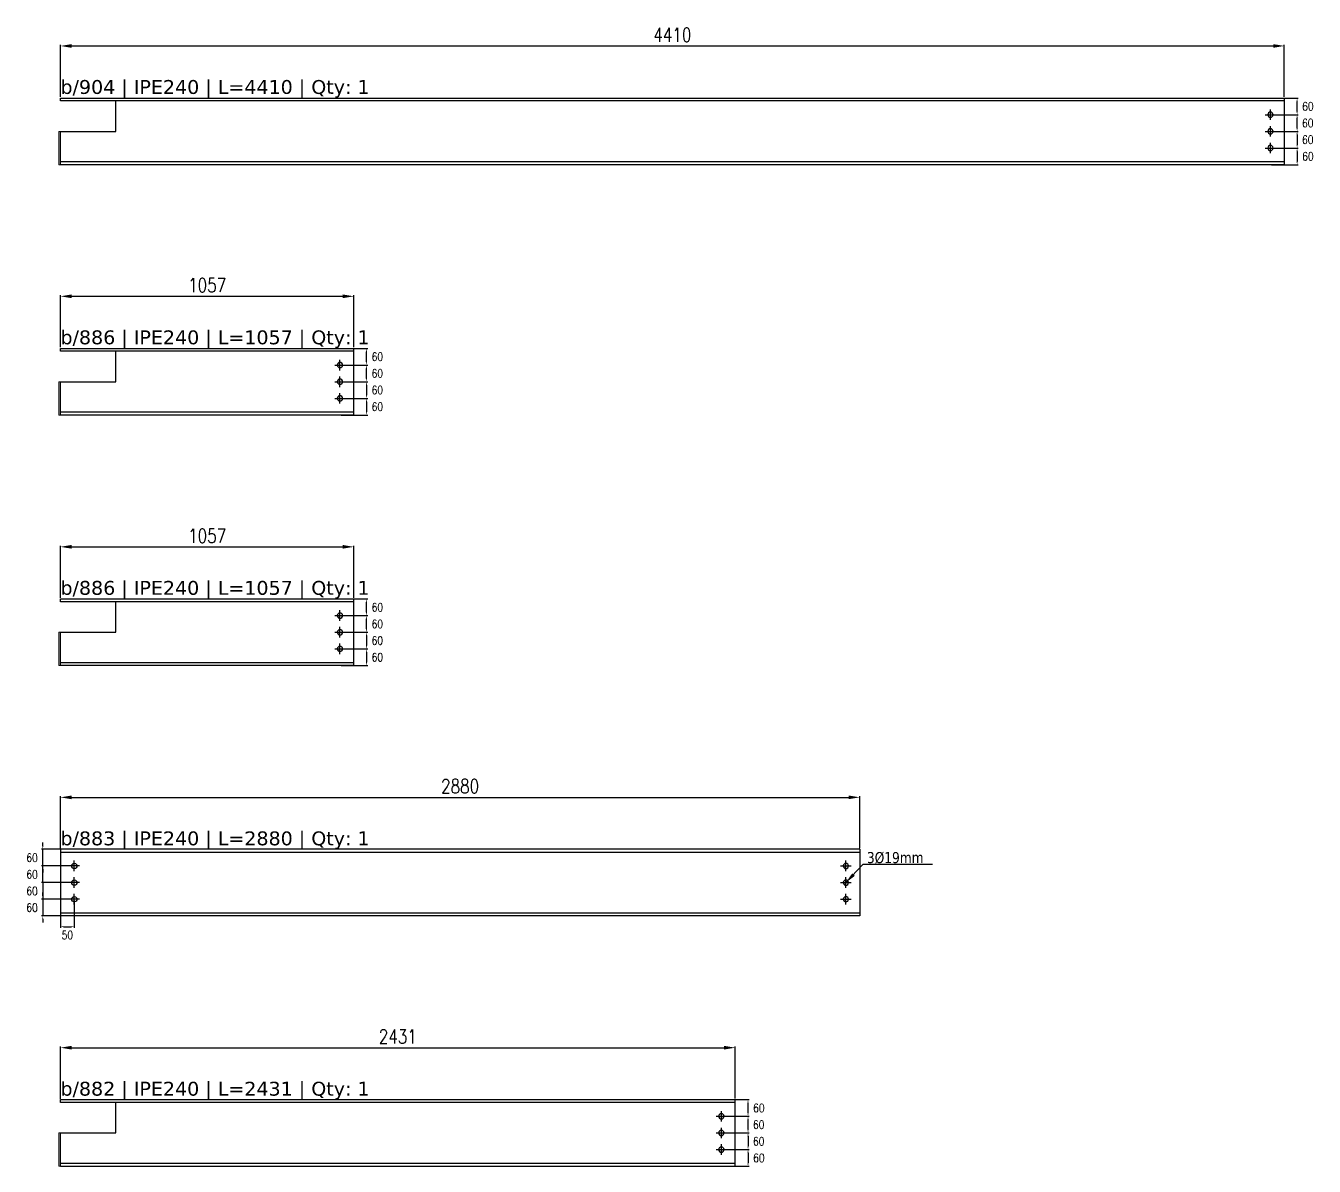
# Model space of a CAD drawing. Header units: millimetres. Extents: x -158 to 97215, y -53820 to 8373.
# Drawn here: x 12858 to 17500, y 3488 to 7598 of the extents above; entities that cross this region are included whole.
import ezdxf
from ezdxf.enums import TextEntityAlignment as Align

# ---------------------------------------------------------------- set-up
doc = ezdxf.new("R2010")
doc.units = ezdxf.units.MM
doc.header["$LTSCALE"] = 0.8
for name, color, linetype in [('COTAS', 8, 'Continuous'), ('EJE_PERNO', 1, 'Continuous'), ('IPE240', 2, 'Continuous'), ('PERNOS', 3, 'Continuous'), ('TXT_GEN', 3, 'Continuous')]:
    doc.layers.add(name, color=color, linetype=linetype)
doc.layers.add('P-PLATINA', color=6, linetype='Continuous', lineweight=15)
doc.styles.add('CNI_COTAS', font='romans.shx', dxfattribs={"width": 0.8})
doc.styles.add('VERDNA', font='verdana.ttf', dxfattribs={"width": 0.8})
doc.dimstyles.new('1.3', dxfattribs={"dimscale": 0, "dimtxt": 30, "dimasz": 12, "dimexe": 4, "dimexo": 4, "dimgap": 9, "dimtad": 1, "dimdec": 0, "dimzin": 4, "dimdsep": 46, "dimtxsty": 'CNI_COTAS', "dimcen": 0, "dimclrd": 256, "dimclrt": 3, "dimadec": 0, "dimazin": 0, "dimtfac": 1, "dimtdec": 0, "dimtmove": 2, "dimatfit": 0, "dimfxl": 0.05, "dimtolj": 1, "dimtzin": 0, "dimarcsym": 0})
doc.dimstyles.new('1.4', dxfattribs={"dimscale": 0, "dimtxt": 50, "dimasz": 40, "dimexe": 4, "dimexo": 4, "dimgap": 15, "dimtad": 1, "dimdec": 0, "dimzin": 4, "dimdsep": 46, "dimtxsty": 'CNI_COTAS', "dimcen": -0.09, "dimclrd": 256, "dimclrt": 3, "dimadec": 0, "dimazin": 0, "dimtfac": 1, "dimtdec": 0, "dimtmove": 2, "dimatfit": 0, "dimfxl": 0.05, "dimtolj": 1, "dimtzin": 0, "dimarcsym": 0})

# ---------------------------------------------------------------- blocks, each defined once
blk = doc.blocks.new('D19')
at = {"layer": 'EJE_PERNO', "linetype": 'Continuous'}
for p, q in [((19, 0), (-19, 0)), ((0, -19), (0, 19))]:
    blk.add_line(p, q, dxfattribs=at)
at = {"layer": 'PERNOS'}
blk.add_circle((0, 0), 9.5, dxfattribs=at)
blk = doc.blocks.new('*D121')
at = {"layer": 'COTAS', "color": 0, "lineweight": -2, "transparency": 16777216}
for p, q in [((15368.4, 3668), (15464.4, 3668)), ((15368.4, 3608), (15464.4, 3608))]:
    blk.add_line(p, q, dxfattribs=at)
at = {"layer": 'COTAS', "lineweight": -2, "transparency": 16777216}
blk.add_line((15460.4, 3620), (15460.4, 3656), dxfattribs=at)
at = {"layer": 'COTAS', "transparency": 16777216}
for points in [[(15458.4, 3656), (15462.4, 3656), (15460.4, 3668)], [(15458.4, 3620), (15462.4, 3620), (15460.4, 3608)]]:
    blk.add_solid(points, dxfattribs=at)
at = {"layer": 'Defpoints', "color": 0, "transparency": 16777216}
for p in [(15364.4, 3668), (15460.4, 3668), (15364.4, 3608)]:
    blk.add_point(p, dxfattribs=at)
at = {"layer": 'COTAS', "color": 3, "transparency": 16777216, "insert": (15498.9, 3638), "char_height": 30, "attachment_point": 5, "rotation": 0.2, "style": 'CNI_COTAS'}
blk.add_mtext('\\A1;60', dxfattribs=at)
blk = doc.blocks.new('*D122')
at = {"layer": 'COTAS', "color": 0, "lineweight": -2, "transparency": 16777216}
for p, q in [((15368.4, 3608), (15464.4, 3608)), ((15368.4, 3548), (15464.4, 3548))]:
    blk.add_line(p, q, dxfattribs=at)
at = {"layer": 'COTAS', "lineweight": -2, "transparency": 16777216}
blk.add_line((15460.4, 3596), (15460.4, 3560), dxfattribs=at)
at = {"layer": 'COTAS', "transparency": 16777216}
for points in [[(15458.4, 3596), (15462.4, 3596), (15460.4, 3608)], [(15458.4, 3560), (15462.4, 3560), (15460.4, 3548)]]:
    blk.add_solid(points, dxfattribs=at)
at = {"layer": 'Defpoints', "color": 0, "transparency": 16777216}
for p in [(15364.4, 3608), (15364.4, 3548), (15460.4, 3548)]:
    blk.add_point(p, dxfattribs=at)
at = {"layer": 'COTAS', "color": 3, "transparency": 16777216, "insert": (15498.9, 3578), "char_height": 30, "attachment_point": 5, "rotation": 0.2, "style": 'CNI_COTAS'}
blk.add_mtext('\\A1;60', dxfattribs=at)
blk = doc.blocks.new('*D119')
at = {"layer": 'COTAS', "color": 0, "lineweight": -2, "transparency": 16777216}
for p, q in [((15368.4, 3728), (15464.4, 3728)), ((15368.4, 3668), (15464.4, 3668))]:
    blk.add_line(p, q, dxfattribs=at)
at = {"layer": 'COTAS', "lineweight": -2, "transparency": 16777216}
blk.add_line((15460.4, 3680), (15460.4, 3716), dxfattribs=at)
at = {"layer": 'COTAS', "transparency": 16777216}
for points in [[(15458.4, 3716), (15462.4, 3716), (15460.4, 3728)], [(15458.4, 3680), (15462.4, 3680), (15460.4, 3668)]]:
    blk.add_solid(points, dxfattribs=at)
at = {"layer": 'Defpoints', "color": 0, "transparency": 16777216}
for p in [(15364.4, 3728), (15460.4, 3728), (15364.4, 3668)]:
    blk.add_point(p, dxfattribs=at)
at = {"layer": 'COTAS', "color": 3, "transparency": 16777216, "insert": (15499.3, 3698), "char_height": 30, "attachment_point": 5, "rotation": 0.2, "style": 'CNI_COTAS'}
blk.add_mtext('\\A1;60', dxfattribs=at)
blk = doc.blocks.new('*D123')
at = {"layer": 'COTAS', "color": 0, "lineweight": -2, "transparency": 16777216}
for p, q in [((15368.4, 3548), (15464.4, 3548)), ((15368.4, 3488), (15464.4, 3488))]:
    blk.add_line(p, q, dxfattribs=at)
at = {"layer": 'COTAS', "lineweight": -2, "transparency": 16777216}
blk.add_line((15460.4, 3536), (15460.4, 3500), dxfattribs=at)
at = {"layer": 'COTAS', "transparency": 16777216}
for points in [[(15458.4, 3536), (15462.4, 3536), (15460.4, 3548)], [(15458.4, 3500), (15462.4, 3500), (15460.4, 3488)]]:
    blk.add_solid(points, dxfattribs=at)
at = {"layer": 'Defpoints', "color": 0, "transparency": 16777216}
for p in [(15364.4, 3548), (15364.4, 3488), (15460.4, 3488)]:
    blk.add_point(p, dxfattribs=at)
at = {"layer": 'COTAS', "color": 3, "transparency": 16777216, "insert": (15499.4, 3518), "char_height": 30, "attachment_point": 5, "rotation": 0.2, "style": 'CNI_COTAS'}
blk.add_mtext('\\A1;60', dxfattribs=at)
blk = doc.blocks.new('*D120')
at = {"layer": 'COTAS', "color": 0, "lineweight": -2, "transparency": 16777216}
for p, q in [((12983.1, 3731.4), (12983.1, 3919.2)), ((15414.4, 3732), (15414.4, 3919.2))]:
    blk.add_line(p, q, dxfattribs=at)
at = {"layer": 'COTAS', "lineweight": -2, "transparency": 16777216}
blk.add_line((13023.1, 3915.2), (15374.4, 3915.2), dxfattribs=at)
at = {"layer": 'COTAS', "transparency": 16777216}
for points in [[(13023.1, 3921.9), (13023.1, 3908.6), (12983.1, 3915.2)], [(15374.4, 3921.9), (15374.4, 3908.6), (15414.4, 3915.2)]]:
    blk.add_solid(points, dxfattribs=at)
at = {"layer": 'Defpoints', "color": 0, "transparency": 16777216}
for p in [(15414.4, 3915.2), (12983.1, 3727.4), (15414.4, 3728)]:
    blk.add_point(p, dxfattribs=at)
at = {"layer": 'COTAS', "color": 3, "transparency": 16777216, "insert": (14198.7, 3955.2), "char_height": 50, "attachment_point": 5, "style": 'CNI_COTAS'}
blk.add_mtext('\\A1;2431', dxfattribs=at)
blk = doc.blocks.new('*D127')
at = {"layer": 'COTAS', "color": 0, "lineweight": -2, "transparency": 16777216}
for p, q in [((13029.1, 4570.2), (12915.4, 4570.2)), ((13029.1, 4510.2), (12915.4, 4510.2))]:
    blk.add_line(p, q, dxfattribs=at)
at = {"layer": 'COTAS', "lineweight": -2, "transparency": 16777216}
for p, q in [((12919.4, 4582.2), (12919.4, 4594.2)), ((12919.4, 4510.2), (12919.4, 4570.2)), ((12919.4, 4498.2), (12919.4, 4486.2))]:
    blk.add_line(p, q, dxfattribs=at)
at = {"layer": 'COTAS', "transparency": 16777216}
for points in [[(12917.4, 4582.2), (12921.4, 4582.2), (12919.4, 4570.2)], [(12917.4, 4498.2), (12921.4, 4498.2), (12919.4, 4510.2)]]:
    blk.add_solid(points, dxfattribs=at)
at = {"layer": 'Defpoints', "color": 0, "transparency": 16777216}
for p in [(12919.4, 4570.2), (13033.1, 4570.2), (13033.1, 4510.2)]:
    blk.add_point(p, dxfattribs=at)
at = {"layer": 'COTAS', "color": 3, "transparency": 16777216, "insert": (12880.9, 4540.2), "char_height": 30, "attachment_point": 5, "rotation": 0.2, "style": 'CNI_COTAS'}
blk.add_mtext('\\A1;60', dxfattribs=at)
blk = doc.blocks.new('*D128')
at = {"layer": 'COTAS', "color": 0, "lineweight": -2, "transparency": 16777216}
for p, q in [((13029.1, 4510.2), (12915.4, 4510.2)), ((13029.1, 4450.2), (12915.4, 4450.2))]:
    blk.add_line(p, q, dxfattribs=at)
at = {"layer": 'COTAS', "lineweight": -2, "transparency": 16777216}
for p, q in [((12919.4, 4522.2), (12919.4, 4534.2)), ((12919.4, 4510.2), (12919.4, 4450.2)), ((12919.4, 4438.2), (12919.4, 4426.2))]:
    blk.add_line(p, q, dxfattribs=at)
at = {"layer": 'COTAS', "transparency": 16777216}
for points in [[(12917.4, 4522.2), (12921.4, 4522.2), (12919.4, 4510.2)], [(12917.4, 4438.2), (12921.4, 4438.2), (12919.4, 4450.2)]]:
    blk.add_solid(points, dxfattribs=at)
at = {"layer": 'Defpoints', "color": 0, "transparency": 16777216}
for p in [(13033.1, 4510.2), (12919.4, 4450.2), (13033.1, 4450.2)]:
    blk.add_point(p, dxfattribs=at)
at = {"layer": 'COTAS', "color": 3, "transparency": 16777216, "insert": (12880.9, 4480.2), "char_height": 30, "attachment_point": 5, "rotation": 0.2, "style": 'CNI_COTAS'}
blk.add_mtext('\\A1;60', dxfattribs=at)
blk = doc.blocks.new('*D124')
at = {"layer": 'COTAS', "lineweight": -2, "transparency": 16777216}
for p, q in [((12919.4, 4642.2), (12919.4, 4654.2)), ((12919.4, 4570.2), (12919.4, 4630.2)), ((12919.4, 4558.2), (12919.4, 4546.2))]:
    blk.add_line(p, q, dxfattribs=at)
at = {"layer": 'COTAS', "color": 0, "lineweight": -2, "transparency": 16777216}
for p, q in [((13029.1, 4630.2), (12915.4, 4630.2)), ((13029.1, 4570.2), (12915.4, 4570.2))]:
    blk.add_line(p, q, dxfattribs=at)
at = {"layer": 'COTAS', "transparency": 16777216}
for points in [[(12917.4, 4642.2), (12921.4, 4642.2), (12919.4, 4630.2)], [(12917.4, 4558.2), (12921.4, 4558.2), (12919.4, 4570.2)]]:
    blk.add_solid(points, dxfattribs=at)
at = {"layer": 'Defpoints', "color": 0, "transparency": 16777216}
for p in [(12919.4, 4630.2), (13033.1, 4630.2), (13033.1, 4570.2)]:
    blk.add_point(p, dxfattribs=at)
at = {"layer": 'COTAS', "color": 3, "transparency": 16777216, "insert": (12880.9, 4600.2), "char_height": 30, "attachment_point": 5, "rotation": 0.2, "style": 'CNI_COTAS'}
blk.add_mtext('\\A1;60', dxfattribs=at)
blk = doc.blocks.new('*D125')
at = {"layer": 'COTAS', "lineweight": -2, "transparency": 16777216}
for p, q in [((12919.4, 4462.2), (12919.4, 4474.2)), ((12919.4, 4450.2), (12919.4, 4390.2)), ((12919.4, 4378.2), (12919.4, 4366.2))]:
    blk.add_line(p, q, dxfattribs=at)
at = {"layer": 'COTAS', "color": 0, "lineweight": -2, "transparency": 16777216}
for p, q in [((13029.1, 4450.2), (12915.4, 4450.2)), ((13029.1, 4390.2), (12915.4, 4390.2))]:
    blk.add_line(p, q, dxfattribs=at)
at = {"layer": 'COTAS', "transparency": 16777216}
for points in [[(12917.4, 4462.2), (12921.4, 4462.2), (12919.4, 4450.2)], [(12917.4, 4378.2), (12921.4, 4378.2), (12919.4, 4390.2)]]:
    blk.add_solid(points, dxfattribs=at)
at = {"layer": 'Defpoints', "color": 0, "transparency": 16777216}
for p in [(13033.1, 4450.2), (12919.4, 4390.2), (13033.1, 4390.2)]:
    blk.add_point(p, dxfattribs=at)
at = {"layer": 'COTAS', "color": 3, "transparency": 16777216, "insert": (12880.9, 4420.2), "char_height": 30, "attachment_point": 5, "rotation": 0.2, "style": 'CNI_COTAS'}
blk.add_mtext('\\A1;60', dxfattribs=at)
blk = doc.blocks.new('*D126')
at = {"layer": 'COTAS', "color": 0, "lineweight": -2, "transparency": 16777216}
for p, q in [((12983.1, 4446.2), (12983.1, 4347)), ((13033.1, 4446.2), (13033.1, 4347))]:
    blk.add_line(p, q, dxfattribs=at)
at = {"layer": 'COTAS', "lineweight": -2, "transparency": 16777216}
blk.add_line((12995.1, 4351), (13021.1, 4351), dxfattribs=at)
at = {"layer": 'COTAS', "transparency": 16777216}
for points in [[(12995.1, 4353), (12995.1, 4349), (12983.1, 4351)], [(13021.1, 4353), (13021.1, 4349), (13033.1, 4351)]]:
    blk.add_solid(points, dxfattribs=at)
at = {"layer": 'Defpoints', "color": 0, "transparency": 16777216}
for p in [(12983.1, 4450.2), (13033.1, 4450.2), (13033.1, 4351)]:
    blk.add_point(p, dxfattribs=at)
at = {"layer": 'COTAS', "color": 3, "transparency": 16777216, "insert": (13008.1, 4321.1), "char_height": 30, "attachment_point": 5, "rotation": 0.2, "style": 'CNI_COTAS'}
blk.add_mtext('\\A1;50', dxfattribs=at)
blk = doc.blocks.new('*D129')
at = {"layer": 'COTAS', "color": 0, "lineweight": -2, "transparency": 16777216}
for p, q in [((12983.1, 4633.6), (12983.1, 4821.4)), ((15862.9, 4634.2), (15862.9, 4821.4))]:
    blk.add_line(p, q, dxfattribs=at)
at = {"layer": 'COTAS', "lineweight": -2, "transparency": 16777216}
blk.add_line((13023.1, 4817.4), (15822.9, 4817.4), dxfattribs=at)
at = {"layer": 'COTAS', "transparency": 16777216}
for points in [[(13023.1, 4824), (13023.1, 4810.7), (12983.1, 4817.4)], [(15822.9, 4824), (15822.9, 4810.7), (15862.9, 4817.4)]]:
    blk.add_solid(points, dxfattribs=at)
at = {"layer": 'Defpoints', "color": 0, "transparency": 16777216}
for p in [(15862.9, 4817.4), (12983.1, 4629.6), (15862.9, 4630.2)]:
    blk.add_point(p, dxfattribs=at)
at = {"layer": 'COTAS', "color": 3, "transparency": 16777216, "insert": (14423, 4857.4), "char_height": 50, "attachment_point": 5, "style": 'CNI_COTAS'}
blk.add_mtext('\\A1;2880', dxfattribs=at)
blk = doc.blocks.new('*D131')
at = {"layer": 'COTAS', "color": 0, "lineweight": -2, "transparency": 16777216}
for p, q in [((13994.1, 5472.3), (14090.2, 5472.3)), ((13994.1, 5412.3), (14090.2, 5412.3))]:
    blk.add_line(p, q, dxfattribs=at)
at = {"layer": 'COTAS', "lineweight": -2, "transparency": 16777216}
blk.add_line((14086.2, 5424.3), (14086.2, 5460.3), dxfattribs=at)
at = {"layer": 'COTAS', "transparency": 16777216}
for points in [[(14084.2, 5460.3), (14088.2, 5460.3), (14086.2, 5472.3)], [(14084.2, 5424.3), (14088.2, 5424.3), (14086.2, 5412.3)]]:
    blk.add_solid(points, dxfattribs=at)
at = {"layer": 'Defpoints', "color": 0, "transparency": 16777216}
for p in [(13990.1, 5472.3), (14086.2, 5472.3), (13990.1, 5412.3)]:
    blk.add_point(p, dxfattribs=at)
at = {"layer": 'COTAS', "color": 3, "transparency": 16777216, "insert": (14124.7, 5442.3), "char_height": 30, "attachment_point": 5, "rotation": 0.2, "style": 'CNI_COTAS'}
blk.add_mtext('\\A1;60', dxfattribs=at)
blk = doc.blocks.new('*D132')
at = {"layer": 'COTAS', "color": 0, "lineweight": -2, "transparency": 16777216}
for p, q in [((13994.1, 5412.3), (14090.2, 5412.3)), ((13994.1, 5352.3), (14090.2, 5352.3))]:
    blk.add_line(p, q, dxfattribs=at)
at = {"layer": 'COTAS', "lineweight": -2, "transparency": 16777216}
blk.add_line((14086.2, 5400.3), (14086.2, 5364.3), dxfattribs=at)
at = {"layer": 'COTAS', "transparency": 16777216}
for points in [[(14084.2, 5400.3), (14088.2, 5400.3), (14086.2, 5412.3)], [(14084.2, 5364.3), (14088.2, 5364.3), (14086.2, 5352.3)]]:
    blk.add_solid(points, dxfattribs=at)
at = {"layer": 'Defpoints', "color": 0, "transparency": 16777216}
for p in [(13990.1, 5412.3), (13990.1, 5352.3), (14086.2, 5352.3)]:
    blk.add_point(p, dxfattribs=at)
at = {"layer": 'COTAS', "color": 3, "transparency": 16777216, "insert": (14124.7, 5382.3), "char_height": 30, "attachment_point": 5, "rotation": 0.2, "style": 'CNI_COTAS'}
blk.add_mtext('\\A1;60', dxfattribs=at)
blk = doc.blocks.new('*D130')
at = {"layer": 'COTAS', "color": 0, "lineweight": -2, "transparency": 16777216}
for p, q in [((13994.1, 5532.3), (14090.2, 5532.3)), ((13994.1, 5472.3), (14090.2, 5472.3))]:
    blk.add_line(p, q, dxfattribs=at)
at = {"layer": 'COTAS', "lineweight": -2, "transparency": 16777216}
blk.add_line((14086.2, 5484.3), (14086.2, 5520.3), dxfattribs=at)
at = {"layer": 'COTAS', "transparency": 16777216}
for points in [[(14084.2, 5520.3), (14088.2, 5520.3), (14086.2, 5532.3)], [(14084.2, 5484.3), (14088.2, 5484.3), (14086.2, 5472.3)]]:
    blk.add_solid(points, dxfattribs=at)
at = {"layer": 'Defpoints', "color": 0, "transparency": 16777216}
for p in [(13990.1, 5532.3), (14086.2, 5532.3), (13990.1, 5472.3)]:
    blk.add_point(p, dxfattribs=at)
at = {"layer": 'COTAS', "color": 3, "transparency": 16777216, "insert": (14125, 5502.3), "char_height": 30, "attachment_point": 5, "rotation": 0.2, "style": 'CNI_COTAS'}
blk.add_mtext('\\A1;60', dxfattribs=at)
blk = doc.blocks.new('*D133')
at = {"layer": 'COTAS', "color": 0, "lineweight": -2, "transparency": 16777216}
for p, q in [((13994.1, 5352.3), (14090.2, 5352.3)), ((13994.1, 5292.3), (14090.2, 5292.3))]:
    blk.add_line(p, q, dxfattribs=at)
at = {"layer": 'COTAS', "lineweight": -2, "transparency": 16777216}
blk.add_line((14086.2, 5340.3), (14086.2, 5304.3), dxfattribs=at)
at = {"layer": 'COTAS', "transparency": 16777216}
for points in [[(14084.2, 5340.3), (14088.2, 5340.3), (14086.2, 5352.3)], [(14084.2, 5304.3), (14088.2, 5304.3), (14086.2, 5292.3)]]:
    blk.add_solid(points, dxfattribs=at)
at = {"layer": 'Defpoints', "color": 0, "transparency": 16777216}
for p in [(13990.1, 5352.3), (13990.1, 5292.3), (14086.2, 5292.3)]:
    blk.add_point(p, dxfattribs=at)
at = {"layer": 'COTAS', "color": 3, "transparency": 16777216, "insert": (14125.1, 5322.3), "char_height": 30, "attachment_point": 5, "rotation": 0.2, "style": 'CNI_COTAS'}
blk.add_mtext('\\A1;60', dxfattribs=at)
blk = doc.blocks.new('*D134')
at = {"layer": 'COTAS', "color": 0, "lineweight": -2, "transparency": 16777216}
for p, q in [((12983.1, 5536.3), (12983.1, 5724.1)), ((14040.1, 5536.3), (14040.1, 5724.1))]:
    blk.add_line(p, q, dxfattribs=at)
at = {"layer": 'COTAS', "lineweight": -2, "transparency": 16777216}
blk.add_line((13023.1, 5720.1), (14000.1, 5720.1), dxfattribs=at)
at = {"layer": 'COTAS', "transparency": 16777216}
for points in [[(13023.1, 5726.8), (13023.1, 5713.5), (12983.1, 5720.1)], [(14000.1, 5726.8), (14000.1, 5713.5), (14040.1, 5720.1)]]:
    blk.add_solid(points, dxfattribs=at)
at = {"layer": 'Defpoints', "color": 0, "transparency": 16777216}
for p in [(14040.1, 5720.1), (12983.1, 5532.3), (14040.1, 5532.3)]:
    blk.add_point(p, dxfattribs=at)
at = {"layer": 'COTAS', "color": 3, "transparency": 16777216, "insert": (13511.6, 5760.1), "char_height": 50, "attachment_point": 5, "style": 'CNI_COTAS'}
blk.add_mtext('\\A1;1057', dxfattribs=at)
blk = doc.blocks.new('*D138')
at = {"layer": 'COTAS', "color": 0, "lineweight": -2, "transparency": 16777216}
for p, q in [((13994.1, 6375.1), (14090.2, 6375.1)), ((13994.1, 6315.1), (14090.2, 6315.1))]:
    blk.add_line(p, q, dxfattribs=at)
at = {"layer": 'COTAS', "lineweight": -2, "transparency": 16777216}
blk.add_line((14086.2, 6327.1), (14086.2, 6363.1), dxfattribs=at)
at = {"layer": 'COTAS', "transparency": 16777216}
for points in [[(14084.2, 6363.1), (14088.2, 6363.1), (14086.2, 6375.1)], [(14084.2, 6327.1), (14088.2, 6327.1), (14086.2, 6315.1)]]:
    blk.add_solid(points, dxfattribs=at)
at = {"layer": 'Defpoints', "color": 0, "transparency": 16777216}
for p in [(13990.1, 6375.1), (14086.2, 6375.1), (13990.1, 6315.1)]:
    blk.add_point(p, dxfattribs=at)
at = {"layer": 'COTAS', "color": 3, "transparency": 16777216, "insert": (14124.7, 6345.1), "char_height": 30, "attachment_point": 5, "rotation": 0.2, "style": 'CNI_COTAS'}
blk.add_mtext('\\A1;60', dxfattribs=at)
blk = doc.blocks.new('*D139')
at = {"layer": 'COTAS', "color": 0, "lineweight": -2, "transparency": 16777216}
for p, q in [((13994.1, 6315.1), (14090.2, 6315.1)), ((13994.1, 6255.1), (14090.2, 6255.1))]:
    blk.add_line(p, q, dxfattribs=at)
at = {"layer": 'COTAS', "lineweight": -2, "transparency": 16777216}
blk.add_line((14086.2, 6303.1), (14086.2, 6267.1), dxfattribs=at)
at = {"layer": 'COTAS', "transparency": 16777216}
for points in [[(14084.2, 6303.1), (14088.2, 6303.1), (14086.2, 6315.1)], [(14084.2, 6267.1), (14088.2, 6267.1), (14086.2, 6255.1)]]:
    blk.add_solid(points, dxfattribs=at)
at = {"layer": 'Defpoints', "color": 0, "transparency": 16777216}
for p in [(13990.1, 6315.1), (13990.1, 6255.1), (14086.2, 6255.1)]:
    blk.add_point(p, dxfattribs=at)
at = {"layer": 'COTAS', "color": 3, "transparency": 16777216, "insert": (14124.7, 6285.1), "char_height": 30, "attachment_point": 5, "rotation": 0.2, "style": 'CNI_COTAS'}
blk.add_mtext('\\A1;60', dxfattribs=at)
blk = doc.blocks.new('*D135')
at = {"layer": 'COTAS', "color": 0, "lineweight": -2, "transparency": 16777216}
for p, q in [((13994.1, 6435.1), (14090.2, 6435.1)), ((13994.1, 6375.1), (14090.2, 6375.1))]:
    blk.add_line(p, q, dxfattribs=at)
at = {"layer": 'COTAS', "lineweight": -2, "transparency": 16777216}
blk.add_line((14086.2, 6387.1), (14086.2, 6423.1), dxfattribs=at)
at = {"layer": 'COTAS', "transparency": 16777216}
for points in [[(14084.2, 6423.1), (14088.2, 6423.1), (14086.2, 6435.1)], [(14084.2, 6387.1), (14088.2, 6387.1), (14086.2, 6375.1)]]:
    blk.add_solid(points, dxfattribs=at)
at = {"layer": 'Defpoints', "color": 0, "transparency": 16777216}
for p in [(13990.1, 6435.1), (14086.2, 6435.1), (13990.1, 6375.1)]:
    blk.add_point(p, dxfattribs=at)
at = {"layer": 'COTAS', "color": 3, "transparency": 16777216, "insert": (14125, 6405.1), "char_height": 30, "attachment_point": 5, "rotation": 0.2, "style": 'CNI_COTAS'}
blk.add_mtext('\\A1;60', dxfattribs=at)
blk = doc.blocks.new('*D136')
at = {"layer": 'COTAS', "color": 0, "lineweight": -2, "transparency": 16777216}
for p, q in [((13994.1, 6255.1), (14090.2, 6255.1)), ((13994.1, 6195.1), (14090.2, 6195.1))]:
    blk.add_line(p, q, dxfattribs=at)
at = {"layer": 'COTAS', "lineweight": -2, "transparency": 16777216}
blk.add_line((14086.2, 6243.1), (14086.2, 6207.1), dxfattribs=at)
at = {"layer": 'COTAS', "transparency": 16777216}
for points in [[(14084.2, 6243.1), (14088.2, 6243.1), (14086.2, 6255.1)], [(14084.2, 6207.1), (14088.2, 6207.1), (14086.2, 6195.1)]]:
    blk.add_solid(points, dxfattribs=at)
at = {"layer": 'Defpoints', "color": 0, "transparency": 16777216}
for p in [(13990.1, 6255.1), (13990.1, 6195.1), (14086.2, 6195.1)]:
    blk.add_point(p, dxfattribs=at)
at = {"layer": 'COTAS', "color": 3, "transparency": 16777216, "insert": (14125.1, 6225.1), "char_height": 30, "attachment_point": 5, "rotation": 0.2, "style": 'CNI_COTAS'}
blk.add_mtext('\\A1;60', dxfattribs=at)
blk = doc.blocks.new('*D137')
at = {"layer": 'COTAS', "color": 0, "lineweight": -2, "transparency": 16777216}
for p, q in [((12983.1, 6439.1), (12983.1, 6626.9)), ((14040.1, 6439.1), (14040.1, 6626.9))]:
    blk.add_line(p, q, dxfattribs=at)
at = {"layer": 'COTAS', "lineweight": -2, "transparency": 16777216}
blk.add_line((13023.1, 6622.9), (14000.1, 6622.9), dxfattribs=at)
at = {"layer": 'COTAS', "transparency": 16777216}
for points in [[(13023.1, 6629.6), (13023.1, 6616.2), (12983.1, 6622.9)], [(14000.1, 6629.6), (14000.1, 6616.2), (14040.1, 6622.9)]]:
    blk.add_solid(points, dxfattribs=at)
at = {"layer": 'Defpoints', "color": 0, "transparency": 16777216}
for p in [(14040.1, 6622.9), (12983.1, 6435.1), (14040.1, 6435.1)]:
    blk.add_point(p, dxfattribs=at)
at = {"layer": 'COTAS', "color": 3, "transparency": 16777216, "insert": (13511.6, 6662.9), "char_height": 50, "attachment_point": 5, "style": 'CNI_COTAS'}
blk.add_mtext('\\A1;1057', dxfattribs=at)
blk = doc.blocks.new('*D141')
at = {"layer": 'COTAS', "color": 0, "lineweight": -2, "transparency": 16777216}
for p, q in [((17346.7, 7277.3), (17442.7, 7277.3)), ((17346.7, 7217.3), (17442.7, 7217.3))]:
    blk.add_line(p, q, dxfattribs=at)
at = {"layer": 'COTAS', "lineweight": -2, "transparency": 16777216}
blk.add_line((17438.7, 7229.3), (17438.7, 7265.3), dxfattribs=at)
at = {"layer": 'COTAS', "transparency": 16777216}
for points in [[(17436.7, 7265.3), (17440.7, 7265.3), (17438.7, 7277.3)], [(17436.7, 7229.3), (17440.7, 7229.3), (17438.7, 7217.3)]]:
    blk.add_solid(points, dxfattribs=at)
at = {"layer": 'Defpoints', "color": 0, "transparency": 16777216}
for p in [(17342.7, 7277.3), (17438.7, 7277.3), (17342.7, 7217.3)]:
    blk.add_point(p, dxfattribs=at)
at = {"layer": 'COTAS', "color": 3, "transparency": 16777216, "insert": (17477.2, 7247.3), "char_height": 30, "attachment_point": 5, "rotation": 0.2, "style": 'CNI_COTAS'}
blk.add_mtext('\\A1;60', dxfattribs=at)
blk = doc.blocks.new('*D142')
at = {"layer": 'COTAS', "color": 0, "lineweight": -2, "transparency": 16777216}
for p, q in [((17346.7, 7217.3), (17442.7, 7217.3)), ((17346.7, 7157.3), (17442.7, 7157.3))]:
    blk.add_line(p, q, dxfattribs=at)
at = {"layer": 'COTAS', "lineweight": -2, "transparency": 16777216}
blk.add_line((17438.7, 7205.3), (17438.7, 7169.3), dxfattribs=at)
at = {"layer": 'COTAS', "transparency": 16777216}
for points in [[(17436.7, 7205.3), (17440.7, 7205.3), (17438.7, 7217.3)], [(17436.7, 7169.3), (17440.7, 7169.3), (17438.7, 7157.3)]]:
    blk.add_solid(points, dxfattribs=at)
at = {"layer": 'Defpoints', "color": 0, "transparency": 16777216}
for p in [(17342.7, 7217.3), (17342.7, 7157.3), (17438.7, 7157.3)]:
    blk.add_point(p, dxfattribs=at)
at = {"layer": 'COTAS', "color": 3, "transparency": 16777216, "insert": (17477.2, 7187.3), "char_height": 30, "attachment_point": 5, "rotation": 0.2, "style": 'CNI_COTAS'}
blk.add_mtext('\\A1;60', dxfattribs=at)
blk = doc.blocks.new('*D140')
at = {"layer": 'COTAS', "color": 0, "lineweight": -2, "transparency": 16777216}
for p, q in [((17346.7, 7337.3), (17442.7, 7337.3)), ((17346.7, 7277.3), (17442.7, 7277.3))]:
    blk.add_line(p, q, dxfattribs=at)
at = {"layer": 'COTAS', "lineweight": -2, "transparency": 16777216}
blk.add_line((17438.7, 7289.3), (17438.7, 7325.3), dxfattribs=at)
at = {"layer": 'COTAS', "transparency": 16777216}
for points in [[(17436.7, 7325.3), (17440.7, 7325.3), (17438.7, 7337.3)], [(17436.7, 7289.3), (17440.7, 7289.3), (17438.7, 7277.3)]]:
    blk.add_solid(points, dxfattribs=at)
at = {"layer": 'Defpoints', "color": 0, "transparency": 16777216}
for p in [(17342.7, 7337.3), (17438.7, 7337.3), (17342.7, 7277.3)]:
    blk.add_point(p, dxfattribs=at)
at = {"layer": 'COTAS', "color": 3, "transparency": 16777216, "insert": (17477.5, 7307.3), "char_height": 30, "attachment_point": 5, "rotation": 0.2, "style": 'CNI_COTAS'}
blk.add_mtext('\\A1;60', dxfattribs=at)
blk = doc.blocks.new('*D143')
at = {"layer": 'COTAS', "color": 0, "lineweight": -2, "transparency": 16777216}
for p, q in [((17346.7, 7157.3), (17442.7, 7157.3)), ((17346.7, 7097.3), (17442.7, 7097.3))]:
    blk.add_line(p, q, dxfattribs=at)
at = {"layer": 'COTAS', "lineweight": -2, "transparency": 16777216}
blk.add_line((17438.7, 7145.3), (17438.7, 7109.3), dxfattribs=at)
at = {"layer": 'COTAS', "transparency": 16777216}
for points in [[(17436.7, 7145.3), (17440.7, 7145.3), (17438.7, 7157.3)], [(17436.7, 7109.3), (17440.7, 7109.3), (17438.7, 7097.3)]]:
    blk.add_solid(points, dxfattribs=at)
at = {"layer": 'Defpoints', "color": 0, "transparency": 16777216}
for p in [(17342.7, 7157.3), (17342.7, 7097.3), (17438.7, 7097.3)]:
    blk.add_point(p, dxfattribs=at)
at = {"layer": 'COTAS', "color": 3, "transparency": 16777216, "insert": (17477.7, 7127.3), "char_height": 30, "attachment_point": 5, "rotation": 0.2, "style": 'CNI_COTAS'}
blk.add_mtext('\\A1;60', dxfattribs=at)
blk = doc.blocks.new('*D144')
at = {"layer": 'COTAS', "color": 0, "lineweight": -2, "transparency": 16777216}
for p, q in [((12983.1, 7341.3), (12983.1, 7529.1)), ((17392.7, 7341.3), (17392.7, 7529.1))]:
    blk.add_line(p, q, dxfattribs=at)
at = {"layer": 'COTAS', "lineweight": -2, "transparency": 16777216}
blk.add_line((13023.1, 7525.1), (17352.7, 7525.1), dxfattribs=at)
at = {"layer": 'COTAS', "transparency": 16777216}
for points in [[(13023.1, 7531.7), (13023.1, 7518.4), (12983.1, 7525.1)], [(17352.7, 7531.7), (17352.7, 7518.4), (17392.7, 7525.1)]]:
    blk.add_solid(points, dxfattribs=at)
at = {"layer": 'Defpoints', "color": 0, "transparency": 16777216}
for p in [(17392.7, 7525.1), (12983.1, 7337.3), (17392.7, 7337.3)]:
    blk.add_point(p, dxfattribs=at)
at = {"layer": 'COTAS', "color": 3, "transparency": 16777216, "insert": (15187.9, 7565.1), "char_height": 50, "attachment_point": 5, "style": 'CNI_COTAS'}
blk.add_mtext('\\A1;4410', dxfattribs=at)

msp = doc.modelspace()

# ---------------------------------------------------------------- linework, layer by layer
at = {"layer": 'IPE240', "linetype": 'Continuous'}
for p, q in [((17392.7, 7337.3), (17392.7, 7097.3)), ((17392.7, 7107.1), (12983.1, 7107.1)), ((17392.7, 7097.3), (12983.1, 7097.3)), ((14040.1, 6195.1), (14040.1, 6435.1)), ((14040.1, 6204.9), (12983.1, 6204.9)), ((14040.1, 6195.1), (12983.1, 6195.1)), ((14040.1, 5292.3), (14040.1, 5532.3)), ((14040.1, 5302.1), (12983.1, 5302.1)), ((14040.1, 5292.3), (12983.1, 5292.3)), ((12983.1, 4630.2), (12983.1, 4390.2)), ((15863, 4630.2), (12983.1, 4630.2)), ((12983.1, 4620.4), (15863, 4620.4)), ((15863, 4630.2), (15863, 4390.2)), ((15863, 4400), (12983.1, 4400)), ((15863, 4390.2), (12983.1, 4390.2)), ((15414.4, 3488), (15414.4, 3728)), ((15414.4, 3497.8), (12983.1, 3497.8)), ((12983.1, 3488), (15414.4, 3488))]:
    msp.add_line(p, q, dxfattribs=at)
for points in [[(17392.7, 7327.5), (12983.1, 7327.5), (12983.1, 7337.3), (17392.7, 7337.3)], [(12983.1, 7097.3), (12983.1, 7217.3), (13183.1, 7217.3), (13183.1, 7327.5)], [(14040.1, 6425.3), (12983.1, 6425.3), (12983.1, 6435.1), (14040.1, 6435.1)], [(12983.1, 6195.1), (12983.1, 6315.1), (13183.1, 6315.1), (13183.1, 6425.3)], [(14040.1, 5522.5), (12983.1, 5522.5), (12983.1, 5532.3), (14040.1, 5532.3)], [(12983.1, 5292.3), (12983.1, 5412.3), (13183.1, 5412.3), (13183.1, 5522.5)], [(15414.4, 3718.2), (12983.1, 3718.2), (12983.1, 3728), (15414.4, 3728)], [(12983.1, 3488), (12983.1, 3608), (13183.1, 3608), (13183.1, 3718.2)]]:
    msp.add_lwpolyline(points, dxfattribs=at)
at = {"layer": 'P-PLATINA', "color": 6}
for points in [[(12983.1, 7097.3), (12977.1, 7097.3), (12977.1, 7217.3), (12983.1, 7217.3)], [(12983.1, 6195.1), (12977.1, 6195.1), (12977.1, 6315.1), (12983.1, 6315.1)], [(12983.1, 5292.3), (12977.1, 5292.3), (12977.1, 5412.3), (12983.1, 5412.3)], [(12983.1, 3488), (12977.1, 3488), (12977.1, 3608), (12983.1, 3608)]]:
    msp.add_lwpolyline(points, close=True, dxfattribs=at)

# ---------------------------------------------------------------- block references
at = {"layer": 'PERNOS', "xscale": -1}
for p in [(17342.7, 7277.3), (17342.7, 7217.3), (17342.7, 7157.3), (13990.1, 6375.1), (13990.1, 6315.1), (13990.1, 6255.1), (13990.1, 5472.3), (13990.1, 5412.3), (13990.1, 5352.3), (15813, 4570.2), (15813, 4510.2), (15813, 4450.2), (15364.4, 3668), (15364.4, 3608), (15364.4, 3548)]:
    msp.add_blockref('D19', p, dxfattribs=at)
at = {"layer": 'PERNOS'}
for p in [(13033.1, 4570.2), (13033.1, 4510.2), (13033.1, 4450.2)]:
    msp.add_blockref('D19', p, dxfattribs=at)

# ---------------------------------------------------------------- texts
at = {"layer": 'COTAS', "color": 3, "insert": (15888.9, 4578.4), "char_height": 40, "attachment_point": 7, "style": 'VERDNA'}
msp.add_mtext('3%%C19mm', dxfattribs=at)
at = {"layer": 'TXT_GEN', "style": 'VERDNA'}
for s, p in [('b/904 | IPE240 | L=4410 | Qty: 1', (12983.1, 7337.3)), ('b/886 | IPE240 | L=1057 | Qty: 1', (12983.1, 6435.1)), ('b/886 | IPE240 | L=1057 | Qty: 1', (12983.1, 5532.3)), ('b/883 | IPE240 | L=2880 | Qty: 1', (12983.1, 4629.6)), ('b/882 | IPE240 | L=2431 | Qty: 1', (12983.1, 3727.4))]:
    msp.add_text(s, height=50, dxfattribs=at).set_placement(p, align=Align.BOTTOM_LEFT)

# ---------------------------------------------------------------- dimensions: what is measured, and where the dimension line sits
at = {"layer": 'COTAS'}
for base, p1, p2, picture, middle in [((17392.7, 7525.1), (12983.1, 7337.3), (17392.7, 7337.3), '*D144', (15187.9, 7565.1)), ((14040.1, 6622.9), (12983.1, 6435.1), (14040.1, 6435.1), '*D137', (13511.6, 6662.9)), ((14040.1, 5720.1), (12983.1, 5532.3), (14040.1, 5532.3), '*D134', (13511.6, 5760.1)), ((15862.9, 4817.4), (12983.1, 4629.6), (15862.9, 4630.2), '*D129', (14423, 4857.4)), ((15414.4, 3915.2), (12983.1, 3727.4), (15414.4, 3728), '*D120', (14198.7, 3955.2))]:
    dim = msp.add_linear_dim(base=base, p1=p1, p2=p2, dimstyle='1.4', override={"dimscale": 1}, dxfattribs=at)
    dim.commit()
    dim.dimension.update_dxf_attribs({"geometry": picture, "text_midpoint": middle})
for base, p1, p2, picture, middle in [((17438.7, 7337.3), (17342.7, 7277.3), (17342.7, 7337.3), '*D140', (17477.5, 7307.3)), ((17438.7, 7277.3), (17342.7, 7217.3), (17342.7, 7277.3), '*D141', (17477.2, 7247.3)), ((17438.7, 7157.3), (17342.7, 7217.3), (17342.7, 7157.3), '*D142', (17477.2, 7187.3)), ((17438.7, 7097.3), (17342.7, 7157.3), (17342.7, 7097.3), '*D143', (17477.7, 7127.3)), ((14086.2, 6435.1), (13990.1, 6375.1), (13990.1, 6435.1), '*D135', (14125, 6405.1)), ((14086.2, 6375.1), (13990.1, 6315.1), (13990.1, 6375.1), '*D138', (14124.7, 6345.1)), ((14086.2, 6255.1), (13990.1, 6315.1), (13990.1, 6255.1), '*D139', (14124.7, 6285.1)), ((14086.2, 6195.1), (13990.1, 6255.1), (13990.1, 6195.1), '*D136', (14125.1, 6225.1)), ((14086.2, 5532.3), (13990.1, 5472.3), (13990.1, 5532.3), '*D130', (14125, 5502.3)), ((14086.2, 5472.3), (13990.1, 5412.3), (13990.1, 5472.3), '*D131', (14124.7, 5442.3)), ((14086.2, 5352.3), (13990.1, 5412.3), (13990.1, 5352.3), '*D132', (14124.7, 5382.3)), ((14086.2, 5292.3), (13990.1, 5352.3), (13990.1, 5292.3), '*D133', (14125.1, 5322.3)), ((15460.4, 3728), (15364.4, 3668), (15364.4, 3728), '*D119', (15499.3, 3698)), ((15460.4, 3668), (15364.4, 3608), (15364.4, 3668), '*D121', (15498.9, 3638)), ((15460.4, 3548), (15364.4, 3608), (15364.4, 3548), '*D122', (15498.9, 3578)), ((15460.4, 3488), (15364.4, 3548), (15364.4, 3488), '*D123', (15499.4, 3518))]:
    dim = msp.add_linear_dim(base=base, p1=p1, p2=p2, angle=90, dimstyle='1.3', override={"dimscale": 1}, dxfattribs=at)
    dim.commit()
    dim.dimension.update_dxf_attribs({"geometry": picture, "text_midpoint": middle, "dimtype": 160, "text_rotation": 0.2})
for base, p1, p2, picture, middle in [((12919.4, 4630.2), (13033.1, 4570.2), (13033.1, 4630.2), '*D124', (12880.9, 4600.2)), ((12919.4, 4570.2), (13033.1, 4510.2), (13033.1, 4570.2), '*D127', (12880.9, 4540.2)), ((12919.4, 4450.2), (13033.1, 4510.2), (13033.1, 4450.2), '*D128', (12880.9, 4480.2)), ((12919.4, 4390.2), (13033.1, 4450.2), (13033.1, 4390.2), '*D125', (12880.9, 4420.2))]:
    dim = msp.add_linear_dim(base=base, p1=p1, p2=p2, angle=90, dimstyle='1.3', override={"dimscale": 1}, dxfattribs=at)
    dim.commit()
    dim.dimension.update_dxf_attribs({"geometry": picture, "text_midpoint": middle, "text_rotation": 0.2})
dim = msp.add_linear_dim(base=(13033.1, 4351), p1=(12983.1, 4450.2), p2=(13033.1, 4450.2), dimstyle='1.3', override={"dimscale": 1}, dxfattribs=at)
dim.commit()
dim.dimension.update_dxf_attribs({"geometry": '*D126', "text_midpoint": (13008.1, 4321.1), "dimtype": 160, "text_rotation": 0.2})

# ---------------------------------------------------------------- leaders
at = {"layer": 'COTAS', "annotation_type": 0, "has_hookline": 1, "hookline_direction": 0, "text_width": 196.8}
msp.add_leader([(15813, 4510), (15875.7, 4576.2), (15912.9, 4576.2)], dimstyle='1.4', override={"dimscale": 1}, dxfattribs=at)

doc.saveas('drawing.dxf')
